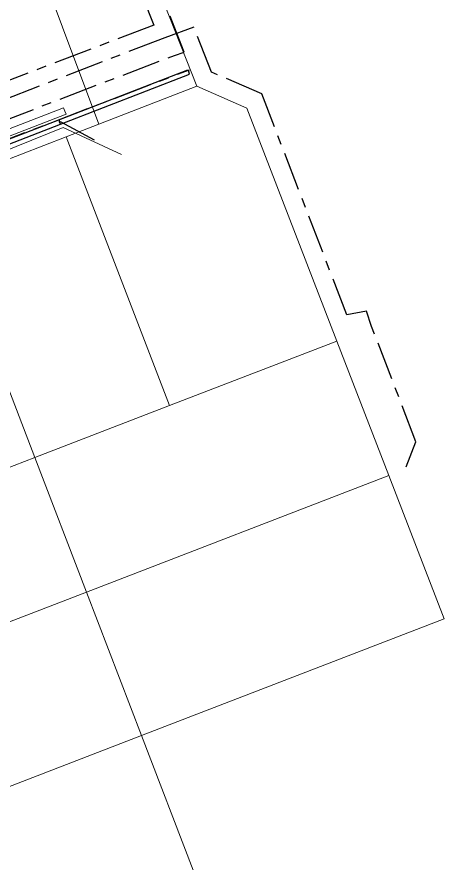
# Model space of a CAD drawing. Header units: metres. Extents: x 0 to 310918, y 0 to 6270107.
# Drawn here: x 310860.2 to 310904.6, y 6269747.1 to 6269835.2 of the extents above; entities that cross this region are included whole.
import ezdxf

# ---------------------------------------------------------------- set-up
doc = ezdxf.new("R2010")
doc.units = ezdxf.units.M
doc.linetypes.add('Cable Exist UG', pattern=[7, 4, -1, 1, -1])
for name, color, linetype, lineweight in [('_User Miscellaneous1', 30, 'Continuous', 13), ('Cadastre Developer_SP_NEW', 92, 'Continuous', 15), ('Cadastre Land Parcels_SP_EXT', 118, 'Continuous', 15), ('Cadastre Roads_SP_EXT', 218, 'Continuous', 15), ('Mains_LV_EXT', 163, 'Continuous', 25), ('Mains_LV_SL_EXT', 135, 'Continuous', 25)]:
    doc.layers.add(name, color=color, linetype=linetype, lineweight=lineweight)
doc.layers.add('_User Miscellaneous12', color=252, linetype='Continuous', lineweight=13, plot=False, transparency=0.75)
doc.layers.add('Duct_SP_EXT', color=30, linetype='Continuous')
doc.layers.add('Trench_SP_EXT', color=7, linetype='Continuous')

msp = doc.modelspace()

# ---------------------------------------------------------------- linework, layer by layer
at = {"layer": '_User Miscellaneous1'}
for p, q in [((310851.245, 6269820.429), (310865.033, 6269825.761)), ((310865.033, 6269825.761), (310865.163, 6269825.425)), ((310865.293, 6269825.089), (310865.163, 6269825.425)), ((310851.504, 6269819.758), (310865.293, 6269825.089))]:
    msp.add_line(p, q, dxfattribs=at)
at = {"layer": '_User Miscellaneous12'}
msp.add_lwpolyline([(310850.886, 6269819.176), (310853.717, 6269819.153), (310864.997, 6269823.706), (310871.042, 6269820.883)], dxfattribs=at)
at = {"layer": 'Cadastre Developer_SP_NEW', "linetype": 'Continuous'}
for points in [[(310893.443, 6269801.464), (310884.074, 6269825.71), (310878.903, 6269827.997), (310865.314, 6269822.747), (310876.048, 6269794.742), (310893.443, 6269801.464)], [(310876.048, 6269794.742), (310865.314, 6269822.747), (310851.317, 6269817.338), (310862.051, 6269789.332), (310876.048, 6269794.742)], [(310862.051, 6269789.332), (310851.317, 6269817.338), (310837.318, 6269811.928), (310848.053, 6269783.923), (310862.051, 6269789.332)], [(310898.847, 6269787.475), (310893.443, 6269801.464), (310876.048, 6269794.742), (310862.051, 6269789.332), (310867.418, 6269775.329), (310898.847, 6269787.475)], [(310867.418, 6269775.329), (310862.051, 6269789.332), (310848.053, 6269783.923), (310830.537, 6269777.154), (310835.905, 6269763.152), (310867.418, 6269775.329)], [(310904.6, 6269772.545), (310898.847, 6269787.475), (310867.418, 6269775.329), (310873.137, 6269760.391), (310904.6, 6269772.545)], [(310873.137, 6269760.391), (310867.418, 6269775.329), (310835.905, 6269763.152), (310841.624, 6269748.218), (310873.137, 6269760.391)], [(310878.503, 6269746.382), (310873.137, 6269760.391), (310841.624, 6269748.218), (310846.99, 6269734.208), (310878.503, 6269746.382)]]:
    msp.add_lwpolyline(points, close=True, dxfattribs=at)
at = {"layer": 'Cadastre Land Parcels_SP_EXT', "linetype": 'Continuous'}
for points in [[(310893.443, 6269801.464), (310884.074, 6269825.71), (310878.903, 6269827.997), (310865.314, 6269822.747), (310876.048, 6269794.742), (310893.443, 6269801.464)], [(310876.048, 6269794.742), (310865.314, 6269822.747), (310851.317, 6269817.338), (310862.051, 6269789.332), (310876.048, 6269794.742)], [(310862.051, 6269789.332), (310851.317, 6269817.338), (310837.318, 6269811.928), (310848.053, 6269783.923), (310862.051, 6269789.332)], [(310898.847, 6269787.475), (310893.443, 6269801.464), (310876.048, 6269794.742), (310862.051, 6269789.332), (310867.418, 6269775.329), (310898.847, 6269787.475)], [(310867.418, 6269775.329), (310862.051, 6269789.332), (310848.053, 6269783.923), (310830.537, 6269777.154), (310835.905, 6269763.152), (310867.418, 6269775.329)], [(310904.6, 6269772.545), (310898.847, 6269787.475), (310867.418, 6269775.329), (310873.137, 6269760.391), (310904.6, 6269772.545)], [(310873.137, 6269760.391), (310867.418, 6269775.329), (310835.905, 6269763.152), (310841.624, 6269748.218), (310873.137, 6269760.391)], [(310878.503, 6269746.382), (310873.137, 6269760.391), (310841.624, 6269748.218), (310846.99, 6269734.208), (310878.503, 6269746.382)]]:
    msp.add_lwpolyline(points, close=True, dxfattribs=at)
at = {"layer": 'Cadastre Roads_SP_EXT', "linetype": 'Continuous'}
msp.add_lwpolyline([(310878.903, 6269827.997), (310870.972, 6269848.084), (310870.605, 6269849.014), (310860.78, 6269845.217), (310861.14, 6269844.285), (310868.691, 6269824.052), (310878.903, 6269827.997)], close=True, dxfattribs=at)
at = {"layer": 'Duct_SP_EXT'}
for p, q in [((310864.531, 6269824.516), (310877.963, 6269829.725)), ((310864.705, 6269824.069), (310878.137, 6269829.277)), ((310877.963, 6269829.725), (310878.05, 6269829.501)), ((310878.137, 6269829.277), (310878.05, 6269829.501)), ((310850.743, 6269819.185), (310864.532, 6269824.516)), ((310864.531, 6269824.516), (310864.618, 6269824.292)), ((310864.532, 6269824.516), (310864.618, 6269824.292)), ((310850.916, 6269818.737), (310864.705, 6269824.069)), ((310864.705, 6269824.069), (310864.618, 6269824.292)), ((310864.705, 6269824.069), (310864.618, 6269824.292))]:
    msp.add_line(p, q, dxfattribs=at)
at = {"layer": 'Mains_LV_EXT', "linetype": 'Cable Exist UG'}
for points in [[(310835.566, 6269842.245), (310839.333, 6269843.59), (310840.504, 6269840.542), (310854.248, 6269845.651), (310859.249, 6269843.701), (310860.487, 6269840.482), (310870.564, 6269844.367), (310874.404, 6269834.367), (310846.679, 6269823.778), (310850.724, 6269819.242)], [(310900.665, 6269788.383), (310901.677, 6269790.986), (310901.677, 6269790.986), (310897.07, 6269802.993), (310896.532, 6269804.588), (310894.497, 6269804.193), (310894.497, 6269804.193), (310885.638, 6269827.215), (310880.432, 6269829.482), (310878.578, 6269834.164), (310875.559, 6269833.054), (310875.559, 6269833.054), (310849.114, 6269822.842), (310850.847, 6269819.228)]]:
    msp.add_lwpolyline(points, dxfattribs=at)
at = {"layer": 'Mains_LV_SL_EXT', "linetype": 'Cable Exist UG'}
for points in [[(310850.836, 6269819.196), (310851.613, 6269821.672), (310851.613, 6269821.672), (310876.559, 6269831.212), (310877.568, 6269831.568), (310871.811, 6269846.562), (310871.811, 6269846.562), (310862.254, 6269843.013)], [(310850.724, 6269819.242), (310878.124, 6269829.724)]]:
    msp.add_lwpolyline(points, dxfattribs=at)
at = {"layer": 'Trench_SP_EXT', "linetype": 'Cable Exist UG'}
msp.add_lwpolyline([(310864.678, 6269824.317), (310868.755, 6269822.12)], dxfattribs=at)

doc.saveas('drawing.dxf')
